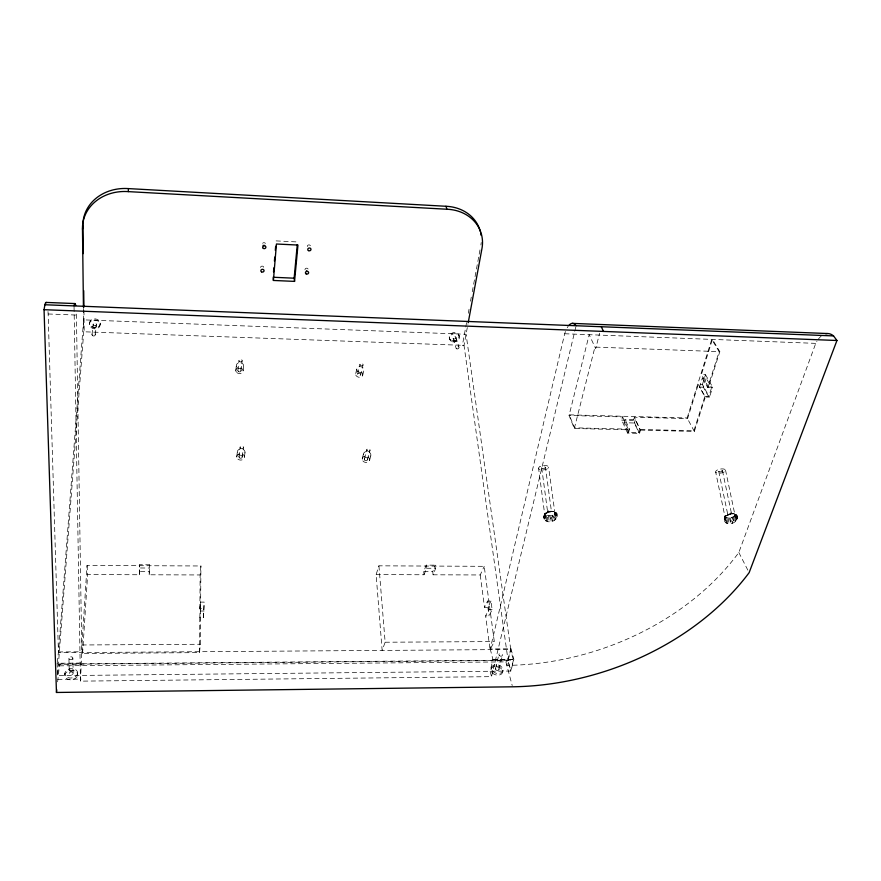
<?xml version="1.0" encoding="UTF-8"?>
<svg xmlns="http://www.w3.org/2000/svg" width="881" height="881" viewBox="0 0 881 881"><rect width="100%" height="100%" fill="white"/><g stroke="black" fill="none" stroke-linecap="round" stroke-linejoin="round"><path stroke-width="0.66" stroke-dasharray="4.41 3.3" d="M87.054 565.448L87.626 574.577L139.418 574.753L139.583 564.732L149.44 564.776L149.197 574.786L200.141 574.952L200.912 565.976L87.054 565.448L81.933 644.98L82.594 653.471L199.524 652.623L200.328 644.264L200.912 565.976M139.418 574.753L139.583 564.732M199.524 652.623L199.8 617.504L203.489 617.493L204.172 602.108L200.461 602.108L199.877 608.628L203.544 608.628M203.489 617.493L204.172 602.108M199.877 608.628L200.141 574.952M199.8 617.504L200.461 602.108M725.515 470.058L735.051 515.396C732.805 517.94 727.761 518.986 724.997 516.861L715.669 472.084M149.197 574.786L149.307 571.56L139.539 571.527M149.44 564.776L149.329 568.025L139.462 567.981M82.594 653.471L87.626 574.577M543.797 517.852C542.927 510.936 553.907 509.042 557.067 513.964C559.391 521.189 545.559 525.362 543.797 517.852L544.667 514.141L538.566 468.207M575.8 327.071L491.499 676.652L80.457 681.145L81.79 651.797L76.416 315.057A34.535 2.368 -88.5 0 0 76.317 312.612M724.512 519.217L724.997 516.354L724.567 521.222C727.86 527.466 740.414 521.519 736.769 515.11C732.574 511.663 722.233 514.13 724.567 521.222L725.999 515.275L726.385 516.057L724.369 519.977M100.17 324.626L100.291 323.503M235.8 370.527L236.317 365.538M237.892 370.593L238.971 360.571M565.481 331.498A32.223 10.01 -87.7 0 0 564.688 333.756L490.221 648.934L510.958 648.79L513.865 659.373L510.914 671.047L57.562 675.65L83.739 331.63L83.453 308.438M95.28 334.703L96.392 324.483M57.628 681.817L59.368 665.838L58.807 664.329L508.062 660.442L510.914 671.047M47.992 311.511A34.667 3.139 -88.5 0 1 48.147 313.977L58.432 651.951L57.199 664.01L513.447 660.089L510.683 671.047L507.83 660.442L510.562 649.506L513.447 660.089M241.042 370.692L242.154 360.67M91.998 334.593L93.155 324.362M243.145 370.758L243.707 365.78M236.758 456.799L237.308 452.041M89.366 324.23L89.499 323.107M238.96 456.843L240.095 447.273M242.253 456.909L243.431 447.35M244.455 456.942L245.05 452.195M466.567 322.633L462.36 345.44L464.012 345.363L467.965 323.999M468.307 313.251L469.044 309.22M470.531 301.181L471.269 297.15M472.26 291.787L478.945 255.578M479.187 254.235L480.178 248.871M724.997 516.861L724.391 520.109L725.338 515.814L725.195 522.301L726.01 517.643L726.219 523.138L726.946 517.863L727.563 523.666M544.667 514.141L543.841 517.995L544.667 514.141L543.863 517.07M355.715 373.555L356.838 368.676M357.708 374.051L359.999 364.227M360.703 374.788A1.542 1.222 13.2 0 0 358.71 373.203A1.542 1.222 13.2 0 0 358.204 375.262A1.542 1.222 13.2 0 0 360.703 374.788L363.016 364.976A1.553 1.233 13.3 0 0 361.012 363.379A1.553 1.233 13.3 0 0 360.494 365.45A1.553 1.233 13.3 0 0 363.016 364.976M362.697 375.273L363.864 370.394A3.612 2.863 13.3 0 0 359.195 366.705A3.612 2.863 13.3 0 0 357.994 371.518A3.601 2.852 13.2 0 0 356.86 376.396A3.601 2.852 13.2 0 0 362.697 375.273A3.601 2.852 13.2 0 0 358.06 371.595A3.612 2.863 13.3 0 0 363.864 370.394M490.221 648.934L492.942 659.55L490.133 671.256L491.499 676.652M490.97 669.692L491.367 668.04M495.452 668.8L498.91 654.528M498.954 669.461L502.445 655.189M502.633 671.873L503.04 670.221M510.958 648.79L506.828 665.375A235.524 174.845 -18.1 0 0 738.829 552.486L815.751 343.37A31.044 15.682 -87.1 0 1 816.951 341.211M698.292 384.435L705.329 397.023L709.48 397.144L702.388 384.568L698.292 384.435L687.576 418.629L634.397 417.22L640.476 430.115L639.529 433.386L627.613 433.1L628.538 429.818L574.302 428.474L569.06 415.491L589.18 334.692L595.677 348.667L599.62 333.183M574.302 428.474L594.95 347.092L719.821 351.662L708.511 387.078L712.674 387.2L709.48 397.144M362.3 458.439L363.512 453.781M364.393 458.957L366.859 449.585M367.52 459.717L370.02 450.356M369.613 460.223L370.868 455.576M627.613 433.1L621.7 420.16L622.603 416.911L569.06 415.491M624.122 422.737L625.025 419.466L635.311 419.741L639.892 429.443L638.945 432.714L628.582 432.461L624.122 422.737L634.386 423.001L638.945 432.714M628.582 432.461L629.508 429.179L625.025 419.466M639.529 433.386L633.472 420.468L634.397 417.22M634.386 423.001L635.311 419.741M640.476 430.115L694.338 431.448L687.136 417.968L711.749 339.383L719.149 351.629L707.707 387.508L711.606 387.629L708.709 396.67L704.822 396.549L699.525 387.089L702.355 378.092L706.221 378.213L711.606 387.629M708.511 387.078L701.386 374.568L712.41 339.416L719.821 351.662M702.388 384.568L705.505 374.7L701.386 374.568M708.709 396.67L703.379 387.211L706.221 378.213M704.822 396.549L693.898 430.776L639.892 429.443M694.338 431.448L705.329 397.023M378.929 565.822L385.14 642.227L382.145 650.409L376.11 574.599L378.929 565.822L484.22 566.318L494.296 641.577L490.056 649.649L485.629 615.896L488.702 609.663L487.556 601.084L490.981 601.084L492.138 609.663L489.032 615.896L485.629 615.896M547.586 521.64L547.189 515.693L546.11 521.1L546.132 515.462L544.943 520.242L545.328 515.11L544.15 519.129L544.832 514.658C547.663 516.607 553.026 516.156 554.92 513.149L548.61 467.216M376.11 574.599L424.036 574.764L423.717 571.659L426.217 565.128L435.335 565.173L435.677 568.289L433.089 574.797L480.244 574.963L484.22 566.318M424.036 574.764L426.547 568.245L426.217 565.128M433.089 574.797L432.758 571.692L435.335 565.173M731.109 513.689L726.385 516.057L726.935 514.779M553.642 511.443L547.277 512.081L543.918 516.475L545.383 513.028L545.471 513.821L550.173 511.398L553.642 511.443L552.42 511.586M727.783 515L732.816 513.535L730.69 513.843M490.981 601.084L487.898 607.361L484.506 607.372L487.556 601.084M545.471 513.821L546.198 512.511M546.815 512.731L547.277 512.081M734.402 513.733L731.968 513.788L734.402 513.733L733.124 513.876M726.385 516.057L728.08 514.361M59.368 665.838L505.903 661.884L508.062 660.442L464.012 345.363L84.202 331.796L83.926 308.482M57.672 679.361L81.03 679.108M80.766 663.052L57.166 663.261L57.562 675.65M492.942 659.55L513.865 659.373M492.897 659.737L513.81 659.561M81.933 644.98L200.328 644.264M58.432 651.951L81.79 651.797M385.14 642.227L494.296 641.577M488.702 609.663L492.138 609.663M200.394 611.029L204.117 611.029M426.547 568.245L435.677 568.289M423.717 571.659L432.758 571.692M629.508 429.179L574.478 427.814L569.225 414.83L687.136 417.968M621.7 420.16L633.472 420.468M699.525 387.089L703.379 387.211M48.147 313.977L76.416 315.057M564.688 333.756L815.751 343.37M276.094 240.898L297.536 241.956M735.051 514.878L736.769 515.11L734.06 514.097L735.745 514.273L734.71 514.438L737.386 516.2L735.051 515.396L737.573 517.444L734.776 515.814L737.309 518.788L734.17 516.354L736.615 520.12L734.038 516.464L735.536 521.354L733.102 516.96L734.148 522.4L731.957 517.378L732.552 523.204L730.679 517.698L730.845 523.699L729.358 517.885M554.92 513.149L557.067 513.964L553.466 511.817L556.285 512.852L554.766 512.621L557.409 515.253L554.766 513.59L557.288 516.629L554.303 514.141L556.704 518.006L554.193 514.251L555.713 519.272L553.367 514.768L554.369 520.352L552.299 515.198L552.783 521.178L551.054 515.517L551.043 521.684L549.733 515.715M734.699 515.936L737.309 518.788M554.722 513.7L557.288 516.629M705.505 374.7L712.674 387.2M702.355 378.092L707.707 387.508M738.829 552.486L747.914 570.304M622.603 416.911L628.538 429.818M458.759 334.747L459.1 335.826M455.873 337.192L458.924 347.07M453.098 338.37L456.116 348.248M449.244 337.61L449.872 339.736M505.903 661.884L512.213 685.539M722.431 470.685L731.428 513.216M718.742 471.456L727.662 513.964M728.08 517.94L729.138 523.854M548.411 515.781L549.27 521.838M545.471 467.536A1.894 0.815 -7.1 0 1 542.63 468.527A1.894 0.815 -7.1 0 1 542.663 467.095A1.894 0.815 -7.1 0 1 545.471 467.536L551.396 511.112A1.927 0.782 -6.9 0 1 548.5 512.07A1.927 0.782 -6.9 0 1 548.533 510.716A1.927 0.782 -6.9 0 1 551.396 511.112M541.705 467.899L547.553 511.487M487.898 607.361L489.032 615.896M480.244 574.963L484.506 607.372M64.765 673.403L64.809 675.143M68.927 658.25L69.291 673.359M72.837 658.217A1.971 1.399 -6.9 0 1 69.786 659.462A1.971 1.399 -6.9 0 1 70.017 657.017A1.971 1.399 -6.9 0 1 72.837 658.217L73.156 673.315A1.949 1.399 -7.4 0 1 70.139 674.571A1.949 1.399 -7.4 0 1 70.37 672.126A1.949 1.399 -7.4 0 1 73.156 673.315M77.671 673.271A6.497 4.68 -7.4 0 1 67.606 677.478A6.497 4.68 -7.4 0 1 68.366 669.318A6.497 4.68 -7.4 0 1 77.671 673.271L77.704 675.011A6.486 4.68 -7.5 0 1 67.65 679.229A6.486 4.68 -7.5 0 1 68.41 671.058A6.486 4.68 -7.5 0 1 77.704 675.011M74.059 307.271L80.457 681.145M818.262 339.295A31.044 15.682 -87.1 0 1 821.103 336.212M567.232 327.732A32.223 10.01 -87.7 0 1 568.179 326.245M307.315 246.603A1.608 1.41 -7.3 0 1 309.033 244.896A1.608 1.41 -7.3 0 1 310.398 246.746M260.556 267.45A1.597 1.388 -2.9 0 1 262.263 266.128A1.597 1.388 -2.9 0 1 263.749 267.593M305.013 269.839A1.586 1.377 -7.1 0 1 306.511 268.176A1.586 1.377 -7.1 0 1 308.152 269.63M262.615 243.321A1.619 1.421 -2.7 0 1 265.412 243.464M481.213 242.528A41.539 35.945 -19.6 0 1 480.894 244.973M83.596 319.858L58.454 652.711L510.782 649.506L466.071 334.273L83.596 319.858M540.053 466.512L539.249 467.04A5.055 2.18 -7.1 0 0 543.125 469.947A5.055 2.18 -7.1 0 0 548.323 466.49A5.055 2.18 -7.1 0 0 540.053 466.512M717.53 469.903L716.627 470.421A5.033 2.026 -10.2 0 0 719.557 473.229A5.033 2.026 -10.2 0 0 725.426 469.881A5.033 2.026 -10.2 0 0 717.53 469.903M70.051 671.08A1.949 1.399 -7.3 0 0 73.09 669.824A1.949 1.399 -7.3 0 0 70.293 668.624A1.949 1.399 -7.3 0 0 70.051 671.08M496.686 666.51A1.795 1.277 16.4 0 0 499.67 666.477A1.795 1.277 16.4 0 0 497.655 664.494A1.795 1.277 16.4 0 0 496.686 666.51M492.413 673.073A5.958 4.273 16.5 0 0 502.335 672.952A5.958 4.273 16.5 0 0 495.64 666.366A5.958 4.273 16.5 0 0 492.413 673.073M495.882 669.813A1.795 1.277 16.5 0 0 498.866 669.78A1.795 1.277 16.5 0 0 496.851 667.798A1.795 1.277 16.5 0 0 495.882 669.813M492.82 671.421A5.969 4.273 16.5 0 0 502.743 671.3A5.969 4.273 16.5 0 0 496.036 664.715A5.969 4.273 16.5 0 0 492.82 671.421M719.458 471.853A1.883 0.76 -10.2 0 0 722.431 470.895A1.883 0.76 -10.2 0 0 719.865 470.465A1.883 0.76 -10.2 0 0 719.458 471.853M728.378 514.339A1.927 0.727 -9.7 0 0 731.428 513.414A1.927 0.727 -9.7 0 0 728.818 513.017A1.927 0.727 -9.7 0 0 728.378 514.339M93.628 325.331A1.63 1.333 7.4 0 0 96.337 324.836A1.63 1.333 7.4 0 0 94.344 323.118A1.63 1.333 7.4 0 0 93.628 325.331M90.963 327.424A5.418 4.449 7.4 0 0 99.993 325.772A5.418 4.449 7.4 0 0 93.353 320.056A5.418 4.449 7.4 0 0 90.963 327.424M91.095 326.3A5.407 4.449 7.4 0 0 100.104 324.649A5.407 4.449 7.4 0 0 93.485 318.933A5.407 4.449 7.4 0 0 91.095 326.3M93.375 327.578A1.63 1.333 7.3 0 0 96.095 327.082A1.63 1.333 7.3 0 0 94.091 325.364A1.63 1.333 7.3 0 0 93.375 327.578M453.891 338.987A1.509 1.244 -17.3 0 0 455.962 337.511A1.509 1.244 -17.3 0 0 453.616 336.85A1.509 1.244 -17.3 0 0 453.891 338.987M454.552 341.167A1.509 1.244 -17.3 0 0 456.633 339.681A1.509 1.244 -17.3 0 0 454.277 339.02A1.509 1.244 -17.3 0 0 454.552 341.167M452.482 341.795A5.022 4.13 -17.3 0 0 459.408 336.861A5.022 4.13 -17.3 0 0 451.568 334.659A5.022 4.13 -17.3 0 0 452.482 341.795M452.151 340.705A5.011 4.13 -17.3 0 0 459.067 335.782A5.011 4.13 -17.3 0 0 451.248 333.58A5.011 4.13 -17.3 0 0 452.151 340.705M238.476 454.365A3.876 3.227 5.6 0 0 244.929 453.032A3.876 3.227 5.6 0 0 240.128 448.98A3.876 3.227 5.6 0 0 238.476 454.365M237.43 367.663A3.7 2.94 6.3 0 0 243.585 366.54A3.7 2.94 6.3 0 0 239.015 362.785A3.7 2.94 6.3 0 0 237.43 367.663M364.084 456.215A3.788 3.139 14.8 0 0 370.56 456.336A3.788 3.139 14.8 0 0 366.925 451.501A3.788 3.139 14.8 0 0 364.084 456.215M238.366 371.496A1.575 1.255 6.3 0 0 240.998 371.022A1.575 1.255 6.3 0 0 239.048 369.414A1.575 1.255 6.3 0 0 238.366 371.496M236.901 372.652A3.678 2.929 6.3 0 0 243.024 371.518A3.678 2.929 6.3 0 0 238.476 367.784A3.678 2.929 6.3 0 0 236.901 372.652M364.635 459.992A1.608 1.344 14.8 0 0 367.388 460.047A1.608 1.344 14.8 0 0 365.846 457.977A1.608 1.344 14.8 0 0 364.635 459.992M367.102 450.62A1.63 1.355 14.8 0 0 369.888 450.687A1.63 1.355 14.8 0 0 368.324 448.605A1.63 1.355 14.8 0 0 367.102 450.62M239.456 457.823A1.652 1.377 5.5 0 0 242.198 457.261A1.652 1.377 5.5 0 0 240.161 455.532A1.652 1.377 5.5 0 0 239.456 457.823M362.862 460.873A3.766 3.128 14.8 0 0 369.304 460.983A3.766 3.128 14.8 0 0 365.692 456.16A3.766 3.128 14.8 0 0 362.862 460.873M240.601 448.275A1.674 1.388 5.7 0 0 243.376 447.702A1.674 1.388 5.7 0 0 241.306 445.962A1.674 1.388 5.7 0 0 240.601 448.275M237.914 459.111A3.854 3.227 5.5 0 0 244.334 457.779A3.854 3.227 5.5 0 0 239.555 453.737A3.854 3.227 5.5 0 0 237.914 459.111M499.351 655.541A1.806 1.277 16.3 0 0 502.357 655.508A1.806 1.277 16.3 0 0 500.32 653.537A1.806 1.277 16.3 0 0 499.351 655.541M239.456 361.485A1.597 1.266 6.4 0 0 242.099 361.001A1.597 1.266 6.4 0 0 240.128 359.393A1.597 1.266 6.4 0 0 239.456 361.485M92.483 335.562A1.641 1.344 7 0 0 95.225 335.055A1.641 1.344 7 0 0 93.199 333.326A1.641 1.344 7 0 0 92.483 335.562M456.909 348.876A1.52 1.244 -17.3 0 0 459.012 347.378A1.52 1.244 -17.3 0 0 456.633 346.718A1.52 1.244 -17.3 0 0 456.909 348.876"/><path stroke-width="1.32" d="M273.528 271.866L273.859 267.824M274.42 261.095L274.751 257.054M275.312 250.325L275.654 246.284M273.407 280.455L276.447 244.004L297.965 245.061L294.551 281.391L273.407 280.455L273.187 278.319M83.442 307.084L82.484 229.324A44.513 38.456 9.8 0 1 128.23 191.618L128.483 188.6L445.951 206.275A41.539 35.945 -19.6 0 1 480.387 231.714M294.551 281.391L294.133 278.198L297.282 244.643M825.761 333.745A31.044 15.682 -87.1 0 1 833.525 335.914L836.95 340.495L749.125 572.683A240.26 176.035 -18 0 1 512.544 686.806L56.461 692.466L56.758 689.812M82.484 229.324L82.924 226.175A44.336 38.357 9.9 0 1 128.483 188.6M56.461 692.466L44.05 309.694L44.909 304.749A34.667 3.139 -88.5 0 1 46.539 302.734M468.218 322.666L481.83 249.235A41.704 36.033 -19.6 0 0 446.986 209.238L445.951 206.275M44.05 309.694L836.95 340.495M46.23 302.425L75.05 303.571M572.21 323.371L827.358 333.536M44.909 304.749L833.525 335.914M273.077 277.251L294.133 278.198M128.23 191.618L446.986 209.238M601.26 326.73L603.529 331.432M82.924 226.175L83.254 253.607M83.706 290.642L83.904 307.106M569.17 325.056A32.223 10.01 -87.7 0 1 576.119 325.739M74.037 305.905A34.535 2.368 -88.5 0 1 75.7 305.531M306.852 270.908A1.586 1.377 -7.1 0 1 306.434 270.941M264.674 245.37A1.619 1.421 -2.7 0 1 263.067 245.292M480.652 232.881A41.539 35.945 -19.6 0 1 481.07 235.26M261.547 271.866A1.608 1.399 -3 0 0 264.047 270.775A1.608 1.399 -3 0 0 261.745 269.454A1.608 1.399 -3 0 0 261.547 271.866M308.449 250.6A1.608 1.41 -7.3 0 0 310.971 249.499A1.608 1.41 -7.3 0 0 308.691 248.156A1.608 1.41 -7.3 0 0 308.449 250.6M306.125 273.881A1.597 1.377 -7.1 0 0 308.625 272.802A1.597 1.377 -7.1 0 0 306.368 271.491A1.597 1.377 -7.1 0 0 306.125 273.881M263.364 248.42A1.63 1.432 -2.8 0 0 265.886 247.308A1.63 1.432 -2.8 0 0 263.551 245.953A1.63 1.432 -2.8 0 0 263.364 248.42"/></g></svg>
